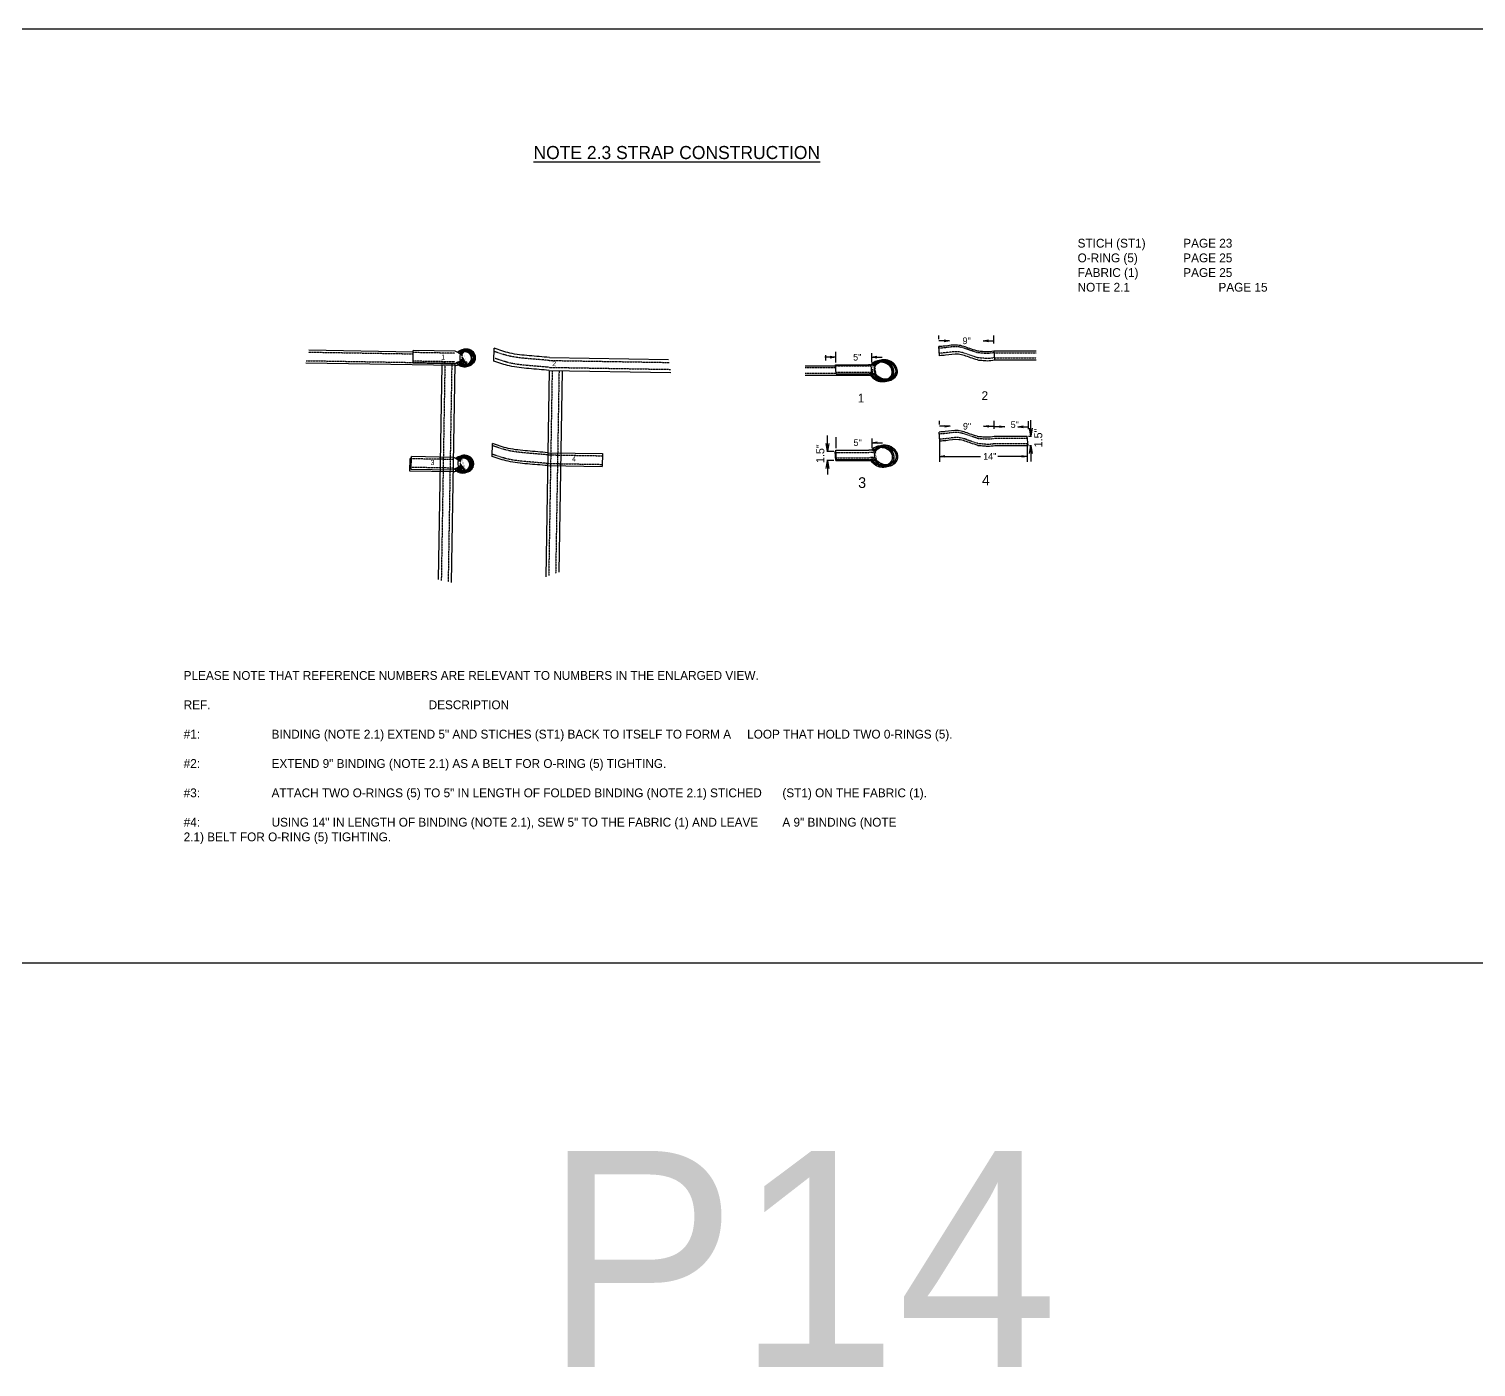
# Model space of a CAD drawing. Header units: inches. Extents: x 1631 to 16634, y 11819 to 13981.
# Drawn here: x 4050 to 4593, y 11844 to 12346 of the extents above; entities that cross this region are included whole.
import ezdxf

# ---------------------------------------------------------------- set-up
doc = ezdxf.new("R2010")
doc.units = ezdxf.units.IN
doc.header["$MEASUREMENT"] = 0
doc.linetypes.add('HIDDEN', pattern=[0.375, 0.25, -0.125])
for name, color, linetype in [('FRAME 025', 7, 'Continuous'), ('Object', 7, 'Continuous'), ('PEN2', 95, 'Continuous'), ('STECH', 7, 'HIDDEN'), ('TEXT', 7, 'Continuous'), ('WEBB', 5, 'Continuous')]:
    doc.layers.add(name, color=color, linetype=linetype)
pattern_1 = [(45, (2125.206, 13750.7479), (-0.61871843, 0.61871843), []), (45, (2125.206, 13751.1854), (-0.61871843, 0.61871843), [])]
pattern_2 = [(45, (3063.3795, 12280.93566), (-0.26516504, 0.26516504), []), (45, (3063.3795, 12281.12316), (-0.26516504, 0.26516504), [])]

# ---------------------------------------------------------------- blocks, each defined once
blk = doc.blocks.new('_OPEN')
at = {"color": 0, "linetype": 'ByBlock'}
for p, q in [((-1, 0.17), (0, 0)), ((0, 0), (-1, -0.17)), ((0, 0), (-1, 0))]:
    blk.add_line(p, q, dxfattribs=at)

msp = doc.modelspace()

# ---------------------------------------------------------------- hatches: boundary and pattern name
at = {"layer": 'Object'}
h = msp.add_hatch(dxfattribs=at)
h.set_pattern_fill('STEEL', color=256, scale=6.454687, angle=21.7459413, style=0)
h.set_pattern_definition([(66.745941, (-6951.8786, 15796.3294), (-0.741291204, 0.31854604), []), (66.745941, (-6952.0281, 15796.7041), (-0.741291204, 0.31854604), [])])
edge = h.paths.add_edge_path()
edge.add_spline(control_points=[(4214.85115, 12219.30784), (4214.14406, 12219.15478), (4213.38886, 12219.20925), (4212.01417, 12219.72971), (4211.40218, 12220.2127), (4211.01072, 12220.83473), (4211.01038, 12220.83527), (4211.01004, 12220.83581)], knot_values=[3.671411641, 3.671411641, 3.671411641, 3.671411641, 4.30758933, 4.30758933, 4.967161628, 4.967161628, 4.967734327, 4.967734327, 4.967734327, 4.967734327], degree=3, periodic=0)
edge.add_arc((4211.88322, 12218.06466), 2.90547, 107.4894164, 120.7984482)
edge.add_spline(control_points=[(4210.39556, 12220.56038), (4210.58996, 12220.26783), (4210.83382, 12220.00761), (4211.11256, 12219.78841)], knot_values=[3.695136361, 3.695136361, 3.695136361, 3.695136361, 4.01059126, 4.01059126, 4.01059126, 4.01059126], degree=3, periodic=0)
edge.add_spline(control_points=[(4211.11256, 12219.78841), (4211.39618, 12219.56538), (4211.71591, 12219.38482), (4212.75618, 12218.99097), (4213.54222, 12218.94216), (4214.46991, 12219.16417), (4214.66407, 12219.2283), (4214.85115, 12219.30784)], knot_values=[4.01059126, 4.01059126, 4.01059126, 4.01059126, 4.331556638, 4.331556638, 4.991128936, 4.991128936, 5.170611964, 5.170611964, 5.170611964, 5.170611964], degree=3, periodic=0)
edge = h.paths.add_edge_path()
edge.add_ellipse((4214.03868, 12222.44939), major_axis=(2.69451, -0.04503), ratio=0.898186306, start_angle=283.0778512, end_angle=477.9644724)
edge.add_ellipse((4213.38119, 12222.24051), major_axis=(2.69451, -0.04503), ratio=0.898186306, start_angle=297.9644724, end_angle=463.0778512, ccw=False)
edge = h.paths.add_edge_path()
edge.add_spline(control_points=[(4211.12375, 12224.24335), (4211.27288, 12224.45075), (4211.44689, 12224.64127), (4211.91628, 12225.04617), (4212.23075, 12225.23864), (4212.56818, 12225.38149)], knot_values=[8.31237329, 8.31237329, 8.31237329, 8.31237329, 8.541552788, 8.541552788, 8.865204548, 8.865204548, 8.865204548, 8.865204548], degree=3, periodic=0)
edge.add_spline(control_points=[(4212.56818, 12225.38149), (4211.98307, 12225.25354), (4211.43103, 12224.98587), (4210.92491, 12224.54928), (4210.86774, 12224.49624), (4210.81258, 12224.44127)], knot_values=[1.826315613, 1.826315613, 1.826315613, 1.826315613, 2.352839743, 2.352839743, 2.422409425, 2.422409425, 2.422409425, 2.422409425], degree=3, periodic=0)
edge.add_arc((4207.97332, 12219.63393), 5.58319, 55.6482677, 59.4334732, ccw=False)
h = msp.add_hatch(dxfattribs=at)
h.set_pattern_fill('STEEL', color=256, scale=4.841016, angle=171.7459413, style=0)
h.set_pattern_definition([(216.7459413, (-6951.8786, 15796.3294), (0.362027996, -0.484885925), []), (216.7459413, (-6951.92206, 15796.03), (0.362027996, -0.484885925), [])])
edge = h.paths.add_edge_path()
edge.add_spline(control_points=[(4214.85115, 12219.30784), (4214.87716, 12219.31346), (4214.90309, 12219.31937), (4215.6582, 12219.50008), (4216.32964, 12219.89934), (4217.26, 12221.00137), (4217.52822, 12221.69128), (4217.53992, 12222.39088), (4217.54683, 12222.8047), (4217.4661, 12223.21953), (4217.02425, 12224.27821), (4216.49553, 12224.84839), (4215.19337, 12225.57311), (4214.42256, 12225.73033), (4213.29337, 12225.62456), (4212.91841, 12225.52976), (4212.56818, 12225.38149)], knot_values=[4.967734327, 4.967734327, 4.967734327, 4.967734327, 4.991128936, 4.991128936, 5.650701234, 5.650701234, 6.283185307, 6.283185307, 6.283185307, 6.657308156, 6.657308156, 7.316880454, 7.316880454, 7.976452752, 7.976452752, 8.31237329, 8.31237329, 8.31237329, 8.31237329], degree=3, periodic=0)
edge.add_spline(control_points=[(4212.56818, 12225.38149), (4212.23075, 12225.23864), (4211.91628, 12225.04617), (4211.44689, 12224.64127), (4211.27288, 12224.45075), (4211.12375, 12224.24335)], knot_values=[8.31237329, 8.31237329, 8.31237329, 8.31237329, 8.63602505, 8.63602505, 8.865204548, 8.865204548, 8.865204548, 8.865204548], degree=3, periodic=0)
edge.add_arc((4207.97332, 12219.63393), 5.58319, 47.3672741, 55.6482677, ccw=False)
edge.add_ellipse((4214.03868, 12222.44939), major_axis=(2.69451, -0.04503), ratio=0.898186306, start_angle=477.9644724, end_angle=508.8024526, ccw=False)
edge.add_ellipse((4214.03868, 12222.44939), major_axis=(2.69451, -0.04503), ratio=0.898186306, start_angle=283.0778512, end_angle=477.9644724, ccw=False)
edge.add_ellipse((4214.03868, 12222.44939), major_axis=(2.69451, -0.04503), ratio=0.898186306, start_angle=218.74063, end_angle=283.0778512, ccw=False)
edge.add_arc((4211.88322, 12218.06466), 2.90547, 89.4384597, 107.4894164)
edge.add_spline(control_points=[(4211.01004, 12220.83581), (4211.01038, 12220.83527), (4211.01072, 12220.83473), (4211.40218, 12220.2127), (4212.01417, 12219.72971), (4213.38886, 12219.20925), (4214.14406, 12219.15478), (4214.85115, 12219.30784)], knot_values=[3.671411641, 3.671411641, 3.671411641, 3.671411641, 3.67198434, 3.67198434, 4.331556638, 4.331556638, 4.967734327, 4.967734327, 4.967734327, 4.967734327], degree=3, periodic=0)
h = msp.add_hatch(dxfattribs=at)
h.set_pattern_fill('STEEL', color=256, scale=3, style=0)
h.set_pattern_definition(pattern_2)
edge = h.paths.add_edge_path()
edge.add_spline(control_points=[(4365.3367, 12216.37899), (4365.46736, 12216.0585), (4365.64299, 12215.75165), (4366.10387, 12215.13724), (4366.40197, 12214.83709), (4367.07408, 12214.3151), (4367.44807, 12214.09322), (4368.24341, 12213.74177), (4368.66471, 12213.61221), (4369.52391, 12213.45434), (4369.96176, 12213.42605), (4370.82227, 12213.47423), (4371.2449, 12213.55071), (4372.04318, 12213.80634), (4372.41883, 12213.98554), (4373.09152, 12214.43801), (4373.38846, 12214.71143), (4373.87301, 12215.33369), (4374.06025, 12215.68253), (4374.20735, 12216.13238), (4374.2304, 12216.21318), (4374.25033, 12216.29473), (4374.30947, 12216.53673), (4374.34103, 12216.78543), (4374.3502, 12217.426), (4374.28721, 12217.81945), (4374.03575, 12218.57555), (4373.84757, 12218.93822), (4373.36771, 12219.6059), (4373.07611, 12219.91101), (4372.41504, 12220.44414), (4372.04559, 12220.67217), (4371.2572, 12221.0368), (4370.83829, 12221.17337), (4369.98163, 12221.34573), (4369.54391, 12221.38151), (4368.68138, 12221.34835), (4368.25658, 12221.27941), (4367.4517, 12221.03853), (4367.07161, 12220.86653), (4366.38776, 12220.42758), (4366.08408, 12220.16047), (4365.80659, 12219.82122), (4365.77981, 12219.78721), (4365.75369, 12219.75276)], knot_values=[3.673009753, 3.673009753, 3.673009753, 3.673009753, 3.921304664, 3.921304664, 4.208786537, 4.208786537, 4.49626841, 4.49626841, 4.783750283, 4.783750283, 5.071232156, 5.071232156, 5.35871403, 5.35871403, 5.646195903, 5.646195903, 5.933677776, 5.933677776, 6.221159649, 6.221159649, 6.283185307, 6.283185307, 6.283185307, 6.467225621, 6.467225621, 6.754707494, 6.754707494, 7.042189367, 7.042189367, 7.32967124, 7.32967124, 7.617153113, 7.617153113, 7.904634986, 7.904634986, 8.192116859, 8.192116859, 8.479598732, 8.479598732, 8.767080606, 8.767080606, 9.054562479, 9.054562479, 9.086105043, 9.086105043, 9.086105043, 9.086105043], degree=3, periodic=0)
edge.add_arc((4365.29039, 12216.07219), 3.70961, 71.9477146, 82.8254889, ccw=False)
edge.add_ellipse((4369.70578, 12217.40534), major_axis=(3.93741, -0.96223), ratio=0.811923965, start_angle=222.8658757, end_angle=515.6699641, ccw=False)
edge.add_ellipse((4369.70578, 12217.40534), major_axis=(3.93741, -0.96223), ratio=0.811923965, start_angle=213.565788, end_angle=222.8658757, ccw=False)
edge.add_arc((4366.32291, 12209.28205), 7.16513, 92.6392053, 97.9113145)
at = {"layer": 'Object', "ltscale": 2}
h = msp.add_hatch(dxfattribs=at)
h.set_pattern_fill('STEEL', color=256, scale=3, style=0)
h.set_pattern_definition(pattern_2)
edge = h.paths.add_edge_path()
edge.add_spline(control_points=[(4366.75596, 12216.43408), (4366.87293, 12216.18954), (4367.01624, 12215.95441), (4367.42985, 12215.403), (4367.72795, 12215.10286), (4368.40006, 12214.58086), (4368.77406, 12214.35899), (4369.56939, 12214.00754), (4369.9907, 12213.87798), (4370.8499, 12213.72011), (4371.28775, 12213.69181), (4372.14825, 12213.73999), (4372.57088, 12213.81648), (4373.36916, 12214.0721), (4373.74482, 12214.25131), (4374.41751, 12214.70377), (4374.71445, 12214.9772), (4375.199, 12215.59945), (4375.38624, 12215.9483), (4375.53333, 12216.39815), (4375.55638, 12216.47894), (4375.57631, 12216.5605), (4375.63545, 12216.80249), (4375.66702, 12217.05119), (4375.67618, 12217.69177), (4375.61319, 12218.08521), (4375.36173, 12218.84132), (4375.17356, 12219.20399), (4374.6937, 12219.87167), (4374.40209, 12220.17678), (4373.74102, 12220.7099), (4373.37157, 12220.93794), (4372.58318, 12221.30256), (4372.16428, 12221.43914), (4371.30761, 12221.6115), (4370.8699, 12221.64727), (4370.00736, 12221.61411), (4369.58257, 12221.54518), (4368.77769, 12221.3043), (4368.39759, 12221.13229), (4367.71374, 12220.69335), (4367.41007, 12220.42624), (4366.99852, 12219.92309), (4366.85955, 12219.70954), (4366.74623, 12219.48419)], knot_values=[3.727955315, 3.727955315, 3.727955315, 3.727955315, 3.921304664, 3.921304664, 4.208786537, 4.208786537, 4.49626841, 4.49626841, 4.783750283, 4.783750283, 5.071232156, 5.071232156, 5.35871403, 5.35871403, 5.646195903, 5.646195903, 5.933677776, 5.933677776, 6.221159649, 6.221159649, 6.283185307, 6.283185307, 6.283185307, 6.467225621, 6.467225621, 6.754707494, 6.754707494, 7.042189367, 7.042189367, 7.32967124, 7.32967124, 7.617153113, 7.617153113, 7.904634986, 7.904634986, 8.192116859, 8.192116859, 8.479598732, 8.479598732, 8.767080606, 8.767080606, 9.054562479, 9.054562479, 9.240225003, 9.240225003, 9.240225003, 9.240225003], degree=3, periodic=0)
edge.add_arc((4365.29039, 12216.07219), 3.70961, 57.2271158, 66.8928602, ccw=False)
edge.add_ellipse((4371.03177, 12217.6711), major_axis=(3.93741, -0.96223), ratio=0.811923965, start_angle=220.1192884, end_angle=529.6636519, ccw=False)
edge.add_arc((4366.32291, 12209.28205), 7.16513, 80.4035655, 86.5350264)
at = {"layer": 'Object'}
h = msp.add_hatch(dxfattribs=at)
h.set_pattern_fill('STEEL', color=256, scale=7, style=0)
h.set_pattern_definition(pattern_1)
edge = h.paths.add_edge_path()
edge.add_spline(control_points=[(4365.49024, 12184.36269), (4365.6209, 12184.04221), (4365.79653, 12183.73536), (4366.25741, 12183.12094), (4366.55551, 12182.8208), (4367.22762, 12182.2988), (4367.60162, 12182.07693), (4368.39695, 12181.72548), (4368.81825, 12181.59592), (4369.67745, 12181.43805), (4370.1153, 12181.40976), (4370.97581, 12181.45794), (4371.39844, 12181.53442), (4372.19672, 12181.79004), (4372.57237, 12181.96925), (4373.24506, 12182.42171), (4373.54201, 12182.69514), (4374.02656, 12183.31739), (4374.2138, 12183.66624), (4374.36089, 12184.11609), (4374.38394, 12184.19689), (4374.40387, 12184.27844), (4374.46301, 12184.52043), (4374.49457, 12184.76913), (4374.50374, 12185.40971), (4374.44075, 12185.80316), (4374.18929, 12186.55926), (4374.00112, 12186.92193), (4373.52125, 12187.58961), (4373.22965, 12187.89472), (4372.56858, 12188.42784), (4372.19913, 12188.65588), (4371.41074, 12189.02051), (4370.99183, 12189.15708), (4370.13517, 12189.32944), (4369.69745, 12189.36521), (4368.83492, 12189.33206), (4368.41013, 12189.26312), (4367.60525, 12189.02224), (4367.22515, 12188.85024), (4366.5413, 12188.41129), (4366.23763, 12188.14418), (4365.96014, 12187.80493), (4365.93335, 12187.77092), (4365.90723, 12187.73647)], knot_values=[3.673009753, 3.673009753, 3.673009753, 3.673009753, 3.921304664, 3.921304664, 4.208786537, 4.208786537, 4.49626841, 4.49626841, 4.783750283, 4.783750283, 5.071232156, 5.071232156, 5.35871403, 5.35871403, 5.646195903, 5.646195903, 5.933677776, 5.933677776, 6.221159649, 6.221159649, 6.283185307, 6.283185307, 6.283185307, 6.467225621, 6.467225621, 6.754707494, 6.754707494, 7.042189367, 7.042189367, 7.32967124, 7.32967124, 7.617153113, 7.617153113, 7.904634986, 7.904634986, 8.192116859, 8.192116859, 8.479598732, 8.479598732, 8.767080606, 8.767080606, 9.054562479, 9.054562479, 9.086105043, 9.086105043, 9.086105043, 9.086105043], degree=3, periodic=0)
edge.add_arc((4365.44393, 12184.0559), 3.70961, 71.9477146, 82.8254889, ccw=False)
edge.add_ellipse((4369.85933, 12185.38904), major_axis=(3.93741, -0.96223), ratio=0.811923965, start_angle=222.8658757, end_angle=515.6699641, ccw=False)
edge.add_ellipse((4369.85933, 12185.38904), major_axis=(3.93741, -0.96223), ratio=0.811923965, start_angle=213.565788, end_angle=222.8658757, ccw=False)
edge.add_arc((4366.47645, 12177.26576), 7.16513, 92.6392053, 97.9113145)
at = {"layer": 'Object', "ltscale": 2}
h = msp.add_hatch(dxfattribs=at)
h.set_pattern_fill('STEEL', color=256, scale=7, style=0)
h.set_pattern_definition(pattern_1)
edge = h.paths.add_edge_path()
edge.add_spline(control_points=[(4366.9095, 12184.41779), (4367.02648, 12184.17325), (4367.16978, 12183.93812), (4367.5834, 12183.38671), (4367.8815, 12183.08656), (4368.55361, 12182.56457), (4368.9276, 12182.3427), (4369.72294, 12181.99125), (4370.14424, 12181.86168), (4371.00344, 12181.70382), (4371.44129, 12181.67552), (4372.30179, 12181.7237), (4372.72443, 12181.80019), (4373.52271, 12182.05581), (4373.89836, 12182.23502), (4374.57105, 12182.68748), (4374.86799, 12182.96091), (4375.35254, 12183.58316), (4375.53978, 12183.93201), (4375.68688, 12184.38186), (4375.70993, 12184.46265), (4375.72986, 12184.54421), (4375.78899, 12184.7862), (4375.82056, 12185.0349), (4375.82973, 12185.67547), (4375.76674, 12186.06892), (4375.51528, 12186.82503), (4375.3271, 12187.1877), (4374.84724, 12187.85537), (4374.55564, 12188.16049), (4373.89457, 12188.69361), (4373.52512, 12188.92165), (4372.73673, 12189.28627), (4372.31782, 12189.42285), (4371.46116, 12189.59521), (4371.02344, 12189.63098), (4370.16091, 12189.59782), (4369.73611, 12189.52888), (4368.93123, 12189.288), (4368.55114, 12189.116), (4367.86729, 12188.67706), (4367.56361, 12188.40994), (4367.15207, 12187.9068), (4367.01309, 12187.69325), (4366.89977, 12187.4679)], knot_values=[3.727955315, 3.727955315, 3.727955315, 3.727955315, 3.921304664, 3.921304664, 4.208786537, 4.208786537, 4.49626841, 4.49626841, 4.783750283, 4.783750283, 5.071232156, 5.071232156, 5.35871403, 5.35871403, 5.646195903, 5.646195903, 5.933677776, 5.933677776, 6.221159649, 6.221159649, 6.283185307, 6.283185307, 6.283185307, 6.467225621, 6.467225621, 6.754707494, 6.754707494, 7.042189367, 7.042189367, 7.32967124, 7.32967124, 7.617153113, 7.617153113, 7.904634986, 7.904634986, 8.192116859, 8.192116859, 8.479598732, 8.479598732, 8.767080606, 8.767080606, 9.054562479, 9.054562479, 9.240225003, 9.240225003, 9.240225003, 9.240225003], degree=3, periodic=0)
edge.add_arc((4365.44393, 12184.0559), 3.70961, 57.2271158, 66.8928602, ccw=False)
edge.add_ellipse((4371.18531, 12185.65481), major_axis=(3.93741, -0.96223), ratio=0.811923965, start_angle=220.1192884, end_angle=529.6636519, ccw=False)
edge.add_arc((4366.47645, 12177.26576), 7.16513, 80.4035655, 86.5350264)
at = {"layer": 'Object'}
h = msp.add_hatch(dxfattribs=at)
h.set_pattern_fill('STEEL', color=256, scale=6.454687, angle=21.7459413, style=0)
h.set_pattern_definition([(66.745941, (-6952.544, 15756.51625), (-0.741291204, 0.31854604), []), (66.745941, (-6952.6935, 15756.891), (-0.741291204, 0.31854604), [])])
edge = h.paths.add_edge_path()
edge.add_spline(control_points=[(4214.18577, 12179.49468), (4213.47868, 12179.34162), (4212.72347, 12179.3961), (4211.34879, 12179.91656), (4210.7368, 12180.39954), (4210.34533, 12181.02157), (4210.34499, 12181.02211), (4210.34465, 12181.02265)], knot_values=[3.671411641, 3.671411641, 3.671411641, 3.671411641, 4.30758933, 4.30758933, 4.967161628, 4.967161628, 4.967734327, 4.967734327, 4.967734327, 4.967734327], degree=3, periodic=0)
edge.add_arc((4211.21783, 12178.2515), 2.90547, 107.4894164, 120.7984482)
edge.add_spline(control_points=[(4209.73018, 12180.74722), (4209.92458, 12180.45467), (4210.16843, 12180.19445), (4210.44718, 12179.97525)], knot_values=[3.695136361, 3.695136361, 3.695136361, 3.695136361, 4.01059126, 4.01059126, 4.01059126, 4.01059126], degree=3, periodic=0)
edge.add_spline(control_points=[(4210.44718, 12179.97525), (4210.73079, 12179.75222), (4211.05053, 12179.57166), (4212.0908, 12179.17781), (4212.87684, 12179.129), (4213.80452, 12179.35101), (4213.99868, 12179.41514), (4214.18577, 12179.49468)], knot_values=[4.01059126, 4.01059126, 4.01059126, 4.01059126, 4.331556638, 4.331556638, 4.991128936, 4.991128936, 5.170611964, 5.170611964, 5.170611964, 5.170611964], degree=3, periodic=0)
edge = h.paths.add_edge_path()
edge.add_ellipse((4213.3733, 12182.63623), major_axis=(2.69451, -0.04503), ratio=0.898186306, start_angle=283.0778512, end_angle=477.9644724)
edge.add_ellipse((4212.71581, 12182.42735), major_axis=(2.69451, -0.04503), ratio=0.898186306, start_angle=297.9644724, end_angle=463.0778512, ccw=False)
edge = h.paths.add_edge_path()
edge.add_spline(control_points=[(4210.45837, 12184.43019), (4210.60749, 12184.63759), (4210.7815, 12184.82811), (4211.25089, 12185.23301), (4211.56536, 12185.42548), (4211.9028, 12185.56833)], knot_values=[8.31237329, 8.31237329, 8.31237329, 8.31237329, 8.541552788, 8.541552788, 8.865204548, 8.865204548, 8.865204548, 8.865204548], degree=3, periodic=0)
edge.add_spline(control_points=[(4211.9028, 12185.56833), (4211.31769, 12185.44039), (4210.76565, 12185.17271), (4210.25953, 12184.73612), (4210.20236, 12184.68308), (4210.1472, 12184.62811)], knot_values=[1.826315613, 1.826315613, 1.826315613, 1.826315613, 2.352839743, 2.352839743, 2.422409425, 2.422409425, 2.422409425, 2.422409425], degree=3, periodic=0)
edge.add_arc((4207.30793, 12179.82077), 5.58319, 55.6482677, 59.4334732, ccw=False)
h = msp.add_hatch(dxfattribs=at)
h.set_pattern_fill('STEEL', color=256, scale=4.841016, angle=171.7459413, style=0)
h.set_pattern_definition([(216.7459413, (-6952.544, 15756.51625), (0.362027996, -0.484885925), []), (216.7459413, (-6952.58744, 15756.2168), (0.362027996, -0.484885925), [])])
edge = h.paths.add_edge_path()
edge.add_spline(control_points=[(4214.18577, 12179.49468), (4214.21177, 12179.50031), (4214.23771, 12179.50622), (4214.99282, 12179.68692), (4215.66425, 12180.08619), (4216.59462, 12181.18821), (4216.86284, 12181.87812), (4216.87453, 12182.57772), (4216.88145, 12182.99154), (4216.80071, 12183.40638), (4216.35886, 12184.46506), (4215.83014, 12185.03523), (4214.52798, 12185.75996), (4213.75717, 12185.91718), (4212.62799, 12185.81141), (4212.25302, 12185.7166), (4211.9028, 12185.56833)], knot_values=[4.967734327, 4.967734327, 4.967734327, 4.967734327, 4.991128936, 4.991128936, 5.650701234, 5.650701234, 6.283185307, 6.283185307, 6.283185307, 6.657308156, 6.657308156, 7.316880454, 7.316880454, 7.976452752, 7.976452752, 8.31237329, 8.31237329, 8.31237329, 8.31237329], degree=3, periodic=0)
edge.add_spline(control_points=[(4211.9028, 12185.56833), (4211.56536, 12185.42548), (4211.25089, 12185.23301), (4210.7815, 12184.82811), (4210.60749, 12184.63759), (4210.45837, 12184.43019)], knot_values=[8.31237329, 8.31237329, 8.31237329, 8.31237329, 8.63602505, 8.63602505, 8.865204548, 8.865204548, 8.865204548, 8.865204548], degree=3, periodic=0)
edge.add_arc((4207.30793, 12179.82077), 5.58319, 47.3672741, 55.6482677, ccw=False)
edge.add_ellipse((4213.3733, 12182.63623), major_axis=(2.69451, -0.04503), ratio=0.898186306, start_angle=477.9644724, end_angle=508.8024526, ccw=False)
edge.add_ellipse((4213.3733, 12182.63623), major_axis=(2.69451, -0.04503), ratio=0.898186306, start_angle=283.0778512, end_angle=477.9644724, ccw=False)
edge.add_ellipse((4213.3733, 12182.63623), major_axis=(2.69451, -0.04503), ratio=0.898186306, start_angle=218.74063, end_angle=283.0778512, ccw=False)
edge.add_arc((4211.21783, 12178.2515), 2.90547, 89.4384597, 107.4894164)
edge.add_spline(control_points=[(4210.34465, 12181.02265), (4210.34499, 12181.02211), (4210.34533, 12181.02157), (4210.7368, 12180.39954), (4211.34879, 12179.91656), (4212.72347, 12179.3961), (4213.47868, 12179.34162), (4214.18577, 12179.49468)], knot_values=[3.671411641, 3.671411641, 3.671411641, 3.671411641, 3.67198434, 3.67198434, 4.331556638, 4.331556638, 4.967734327, 4.967734327, 4.967734327, 4.967734327], degree=3, periodic=0)

# ---------------------------------------------------------------- linework, layer by layer
at = {"layer": 'FRAME 025'}
for centre in [(4371.03177, 12217.6711), (4371.18531, 12185.65481)]:
    msp.add_ellipse(centre, major_axis=(3.93741, -0.96223), ratio=0.811923965, dxfattribs=at)
for points, knots in [([(4375.57631, 12216.5605), (4375.63545, 12216.80249), (4375.66702, 12217.05119), (4375.67618, 12217.69177), (4375.61319, 12218.08521), (4375.36173, 12218.84132), (4375.17356, 12219.20399), (4374.6937, 12219.87167), (4374.40209, 12220.17678), (4373.74102, 12220.7099), (4373.37157, 12220.93794), (4372.58318, 12221.30256), (4372.16428, 12221.43914), (4371.30761, 12221.6115), (4370.8699, 12221.64727), (4370.00736, 12221.61411), (4369.58257, 12221.54518), (4368.77769, 12221.3043), (4368.39759, 12221.13229), (4367.71374, 12220.69335), (4367.41007, 12220.42624), (4366.99852, 12219.92309), (4366.85955, 12219.70954), (4366.74623, 12219.48419)], [6.283185307, 6.283185307, 6.283185307, 6.283185307, 6.467225621, 6.467225621, 6.754707494, 6.754707494, 7.042189367, 7.042189367, 7.32967124, 7.32967124, 7.617153113, 7.617153113, 7.904634986, 7.904634986, 8.192116859, 8.192116859, 8.479598732, 8.479598732, 8.767080606, 8.767080606, 9.054562479, 9.054562479, 9.240225003, 9.240225003, 9.240225003, 9.240225003]), ([(4366.75596, 12216.43408), (4366.87293, 12216.18954), (4367.01624, 12215.95441), (4367.42985, 12215.403), (4367.72795, 12215.10286), (4368.40006, 12214.58086), (4368.77406, 12214.35899), (4369.56939, 12214.00754), (4369.9907, 12213.87798), (4370.8499, 12213.72011), (4371.28775, 12213.69181), (4372.14825, 12213.73999), (4372.57088, 12213.81648), (4373.36916, 12214.0721), (4373.74482, 12214.25131), (4374.41751, 12214.70377), (4374.71445, 12214.9772), (4375.199, 12215.59945), (4375.38624, 12215.9483), (4375.53333, 12216.39815), (4375.55638, 12216.47894), (4375.57631, 12216.5605)], [3.727955315, 3.727955315, 3.727955315, 3.727955315, 3.921304664, 3.921304664, 4.208786537, 4.208786537, 4.49626841, 4.49626841, 4.783750283, 4.783750283, 5.071232156, 5.071232156, 5.35871403, 5.35871403, 5.646195903, 5.646195903, 5.933677776, 5.933677776, 6.221159649, 6.221159649, 6.283185307, 6.283185307, 6.283185307, 6.283185307]), ([(4375.72986, 12184.54421), (4375.78899, 12184.7862), (4375.82056, 12185.0349), (4375.82973, 12185.67547), (4375.76674, 12186.06892), (4375.51528, 12186.82503), (4375.3271, 12187.1877), (4374.84724, 12187.85537), (4374.55564, 12188.16049), (4373.89457, 12188.69361), (4373.52512, 12188.92165), (4372.73673, 12189.28627), (4372.31782, 12189.42285), (4371.46116, 12189.59521), (4371.02344, 12189.63098), (4370.16091, 12189.59782), (4369.73611, 12189.52888), (4368.93123, 12189.288), (4368.55114, 12189.116), (4367.86729, 12188.67706), (4367.56361, 12188.40994), (4367.15207, 12187.9068), (4367.01309, 12187.69325), (4366.89977, 12187.4679)], [6.283185307, 6.283185307, 6.283185307, 6.283185307, 6.467225621, 6.467225621, 6.754707494, 6.754707494, 7.042189367, 7.042189367, 7.32967124, 7.32967124, 7.617153113, 7.617153113, 7.904634986, 7.904634986, 8.192116859, 8.192116859, 8.479598732, 8.479598732, 8.767080606, 8.767080606, 9.054562479, 9.054562479, 9.240225003, 9.240225003, 9.240225003, 9.240225003]), ([(4366.9095, 12184.41779), (4367.02648, 12184.17325), (4367.16978, 12183.93812), (4367.5834, 12183.38671), (4367.8815, 12183.08656), (4368.55361, 12182.56457), (4368.9276, 12182.3427), (4369.72294, 12181.99125), (4370.14424, 12181.86168), (4371.00344, 12181.70382), (4371.44129, 12181.67552), (4372.30179, 12181.7237), (4372.72443, 12181.80019), (4373.52271, 12182.05581), (4373.89836, 12182.23502), (4374.57105, 12182.68748), (4374.86799, 12182.96091), (4375.35254, 12183.58316), (4375.53978, 12183.93201), (4375.68688, 12184.38186), (4375.70993, 12184.46265), (4375.72986, 12184.54421)], [3.727955315, 3.727955315, 3.727955315, 3.727955315, 3.921304664, 3.921304664, 4.208786537, 4.208786537, 4.49626841, 4.49626841, 4.783750283, 4.783750283, 5.071232156, 5.071232156, 5.35871403, 5.35871403, 5.646195903, 5.646195903, 5.933677776, 5.933677776, 6.221159649, 6.221159649, 6.283185307, 6.283185307, 6.283185307, 6.283185307])]:
    msp.add_open_spline(points, degree=3, knots=knots, dxfattribs=at)
at = {"layer": 'Object'}
for p, q in [((4391.46598, 12223.15599), (4391.18133, 12226.57492)), ((4391.24616, 12229.38041), (4391.24616, 12230.73656)), ((4393.24616, 12228.73656), (4391.24616, 12228.73656)), ((4409.78314, 12228.73656), (4411.78314, 12228.73656)), ((4411.78314, 12227.78725), (4411.78314, 12230.73656)), ((4350.45923, 12222.59654), (4348.45923, 12222.59654)), ((4352.45923, 12224.60873), (4352.45923, 12220.59654)), ((4365.90786, 12224.10273), (4365.90786, 12220.59654)), ((4367.90786, 12222.59654), (4369.90786, 12222.59654)), ((4411.78314, 12224.98618), (4412.06778, 12221.56725)), ((4411.78314, 12224.98618), (4427.71207, 12224.98618)), ((4412.06778, 12221.56725), (4427.71207, 12221.56725)), ((4341.13383, 12219.32483), (4352.48426, 12219.32483)), ((4341.13383, 12215.9059), (4365.56762, 12215.9059)), ((4352.44831, 12219.75666), (4364.85923, 12219.75666)), ((4352.73296, 12216.33773), (4352.44831, 12219.75666)), ((4352.73296, 12216.33773), (4365.07534, 12216.33773)), ((4391.39971, 12197.36412), (4391.39971, 12198.72027)), ((4411.93669, 12195.77096), (4411.93669, 12198.72027)), ((4391.61952, 12191.13969), (4391.33488, 12194.55863)), ((4393.39971, 12196.72027), (4391.39971, 12196.72027)), ((4409.93669, 12196.72027), (4411.93669, 12196.72027)), ((4413.93669, 12196.5748), (4411.93669, 12196.5748)), ((4422.78167, 12196.48906), (4424.78167, 12196.48906)), ((4424.78167, 12195.68522), (4424.78167, 12198.63453)), ((4352.61278, 12192.59244), (4352.61278, 12188.58025)), ((4366.06141, 12192.08643), (4366.06141, 12188.58025)), ((4368.06141, 12190.58025), (4370.06141, 12190.58025)), ((4391.39971, 12191.56305), (4391.39971, 12183.43182)), ((4411.93669, 12192.96989), (4424.34761, 12192.96989)), ((4412.22133, 12189.55096), (4424.63225, 12189.55096)), ((4424.63225, 12189.55096), (4424.34761, 12192.96989)), ((4424.34761, 12189.96989), (4424.34761, 12183.43182)), ((4352.29721, 12187.30854), (4352.63781, 12187.30854)), ((4352.58185, 12183.88961), (4352.29721, 12187.30854)), ((4352.58185, 12183.88961), (4365.72117, 12183.88961)), ((4352.8865, 12184.32144), (4352.60186, 12187.74037)), ((4352.60186, 12187.74037), (4365.01278, 12187.74037)), ((4352.8865, 12184.32144), (4365.22888, 12184.32144)), ((4393.39971, 12185.43182), (4406.79697, 12185.43182)), ((4422.34761, 12185.43182), (4413.33858, 12185.43182))]:
    msp.add_line(p, q, dxfattribs=at)
for centre, radius, start, end in [((4365.29039, 12216.07219), 3.70961, 57.2271158, 96.6743014), ((4366.32291, 12209.28205), 7.16513, 80.4035655, 100.0272908), ((4366.31198, 12217.54745), 1.61181, 269.1612247, 293.4820242), ((4365.44393, 12184.0559), 3.70961, 57.2271158, 96.6743014), ((4366.47645, 12177.26576), 7.16513, 80.4035655, 100.0272908), ((4366.46553, 12185.53116), 1.61181, 269.1612247, 293.4820242)]:
    msp.add_arc(centre, radius, start, end, dxfattribs=at)
for centre, major_axis, ratio, start_param, end_param in [((4214.03868, 12222.44939), (2.69451, -0.04503), 0.898186306, 3.817744201, 8.88027804), ((4213.38119, 12222.24051), (2.69451, -0.04503), 0.898186306, 5.200461097, 8.082233196), ((4369.70578, 12217.40534), (3.93741, -0.96223), 0.811923965, 3.727426169, 9.000138728), ((4369.85933, 12185.38904), (3.93741, -0.96223), 0.811923965, 3.727426169, 9.000138728), ((4213.3733, 12182.63623), (2.69451, -0.04503), 0.898186306, 3.817744201, 8.88027804), ((4212.71581, 12182.42735), (2.69451, -0.04503), 0.898186306, 5.200461097, 8.082233196)]:
    msp.add_ellipse(centre, major_axis=major_axis, ratio=ratio, start_param=start_param, end_param=end_param, dxfattribs=at)
for points in [[(4405.37205, 12224.98618), (4402.77391, 12225.83359), (4398.22962, 12227.13092), (4393.40711, 12226.76025), (4391.18133, 12226.57492)], [(4405.65669, 12221.56725), (4403.05856, 12222.41465), (4398.51427, 12223.71199), (4393.69175, 12223.34132), (4391.46598, 12223.15599)], [(4405.37205, 12224.98618), (4407.06512, 12224.88466), (4409.04385, 12224.72649), (4411.78314, 12224.98618)], [(4405.65669, 12221.56725), (4407.34976, 12221.46573), (4409.32849, 12221.30756), (4412.06778, 12221.56725)], [(4405.5256, 12192.96989), (4402.92746, 12193.81729), (4398.38317, 12195.11463), (4393.56065, 12194.74396), (4391.33488, 12194.55863)], [(4405.81024, 12189.55096), (4403.2121, 12190.39836), (4398.66781, 12191.69569), (4393.84529, 12191.32503), (4391.61952, 12191.13969)], [(4405.5256, 12192.96989), (4407.21866, 12192.86837), (4409.19739, 12192.7102), (4411.93669, 12192.96989)], [(4405.81024, 12189.55096), (4407.5033, 12189.44944), (4409.48204, 12189.29127), (4412.22133, 12189.55096)]]:
    msp.add_spline(points, degree=3, dxfattribs=at)
for points, knots in [([(4210.39556, 12220.56038), (4210.78776, 12219.97018), (4211.38124, 12219.51153), (4212.75618, 12218.99097), (4213.54222, 12218.94216), (4214.46991, 12219.16417), (4214.66407, 12219.2283), (4214.85115, 12219.30784)], [3.695136361, 3.695136361, 3.695136361, 3.695136361, 4.331556638, 4.331556638, 4.991128936, 4.991128936, 5.170611964, 5.170611964, 5.170611964, 5.170611964]), ([(4212.56818, 12225.38149), (4211.98307, 12225.25354), (4211.43103, 12224.98587), (4210.92491, 12224.54928), (4210.86774, 12224.49624), (4210.81258, 12224.44127)], [1.8263156134, 1.8263156134, 1.8263156134, 1.8263156134, 2.3528397433, 2.3528397433, 2.4224094246, 2.4224094246, 2.4224094246, 2.4224094246]), ([(4211.01004, 12220.83581), (4211.01038, 12220.83527), (4211.01072, 12220.83473), (4211.40218, 12220.2127), (4212.01417, 12219.72971), (4213.41368, 12219.19986), (4214.19972, 12219.15105), (4215.6582, 12219.50008), (4216.32964, 12219.89934), (4217.26, 12221.00137), (4217.52822, 12221.69128), (4217.53992, 12222.39088), (4217.54683, 12222.8047), (4217.4661, 12223.21953), (4217.02425, 12224.27821), (4216.49553, 12224.84839), (4215.19337, 12225.57311), (4214.42256, 12225.73033), (4212.92626, 12225.59018), (4212.20149, 12225.2922), (4211.44689, 12224.64127), (4211.27288, 12224.45075), (4211.12375, 12224.24335)], [3.671411641, 3.671411641, 3.671411641, 3.671411641, 3.67198434, 3.67198434, 4.331556638, 4.331556638, 4.991128936, 4.991128936, 5.650701234, 5.650701234, 6.283185307, 6.283185307, 6.283185307, 6.657308156, 6.657308156, 7.316880454, 7.316880454, 7.976452752, 7.976452752, 8.63602505, 8.63602505, 8.865204548, 8.865204548, 8.865204548, 8.865204548]), ([(4374.25033, 12216.29473), (4374.30947, 12216.53673), (4374.34103, 12216.78543), (4374.3502, 12217.426), (4374.28721, 12217.81945), (4374.03575, 12218.57555), (4373.84757, 12218.93822), (4373.36771, 12219.6059), (4373.07611, 12219.91101), (4372.41504, 12220.44414), (4372.04559, 12220.67217), (4371.2572, 12221.0368), (4370.83829, 12221.17337), (4369.98163, 12221.34573), (4369.54391, 12221.38151), (4368.68138, 12221.34835), (4368.25658, 12221.27941), (4367.4517, 12221.03853), (4367.07161, 12220.86653), (4366.38776, 12220.42758), (4366.08408, 12220.16047), (4365.80659, 12219.82122), (4365.77981, 12219.78721), (4365.75369, 12219.75276)], [6.283185307, 6.283185307, 6.283185307, 6.283185307, 6.467225621, 6.467225621, 6.754707494, 6.754707494, 7.042189367, 7.042189367, 7.32967124, 7.32967124, 7.617153113, 7.617153113, 7.904634986, 7.904634986, 8.192116859, 8.192116859, 8.479598732, 8.479598732, 8.767080606, 8.767080606, 9.054562479, 9.054562479, 9.086105043, 9.086105043, 9.086105043, 9.086105043]), ([(4365.3367, 12216.37899), (4365.46736, 12216.0585), (4365.64299, 12215.75165), (4366.10387, 12215.13724), (4366.40197, 12214.83709), (4367.07408, 12214.3151), (4367.44807, 12214.09322), (4368.24341, 12213.74177), (4368.66471, 12213.61221), (4369.52391, 12213.45434), (4369.96176, 12213.42605), (4370.82227, 12213.47423), (4371.2449, 12213.55071), (4372.04318, 12213.80634), (4372.41883, 12213.98554), (4373.09152, 12214.43801), (4373.38846, 12214.71143), (4373.87301, 12215.33369), (4374.06025, 12215.68253), (4374.20735, 12216.13238), (4374.2304, 12216.21318), (4374.25033, 12216.29473)], [3.673009753, 3.673009753, 3.673009753, 3.673009753, 3.921304664, 3.921304664, 4.208786537, 4.208786537, 4.49626841, 4.49626841, 4.783750283, 4.783750283, 5.071232156, 5.071232156, 5.35871403, 5.35871403, 5.646195903, 5.646195903, 5.933677776, 5.933677776, 6.221159649, 6.221159649, 6.283185307, 6.283185307, 6.283185307, 6.283185307]), ([(4374.40387, 12184.27844), (4374.46301, 12184.52043), (4374.49457, 12184.76913), (4374.50374, 12185.40971), (4374.44075, 12185.80316), (4374.18929, 12186.55926), (4374.00112, 12186.92193), (4373.52125, 12187.58961), (4373.22965, 12187.89472), (4372.56858, 12188.42784), (4372.19913, 12188.65588), (4371.41074, 12189.02051), (4370.99183, 12189.15708), (4370.13517, 12189.32944), (4369.69745, 12189.36521), (4368.83492, 12189.33206), (4368.41013, 12189.26312), (4367.60525, 12189.02224), (4367.22515, 12188.85024), (4366.5413, 12188.41129), (4366.23763, 12188.14418), (4365.96014, 12187.80493), (4365.93335, 12187.77092), (4365.90723, 12187.73647)], [6.283185307, 6.283185307, 6.283185307, 6.283185307, 6.467225621, 6.467225621, 6.754707494, 6.754707494, 7.042189367, 7.042189367, 7.32967124, 7.32967124, 7.617153113, 7.617153113, 7.904634986, 7.904634986, 8.192116859, 8.192116859, 8.479598732, 8.479598732, 8.767080606, 8.767080606, 9.054562479, 9.054562479, 9.086105043, 9.086105043, 9.086105043, 9.086105043]), ([(4211.9028, 12185.56833), (4211.31769, 12185.44039), (4210.76565, 12185.17271), (4210.25953, 12184.73612), (4210.20236, 12184.68308), (4210.1472, 12184.62811)], [1.8263156134, 1.8263156134, 1.8263156134, 1.8263156134, 2.3528397433, 2.3528397433, 2.4224094246, 2.4224094246, 2.4224094246, 2.4224094246]), ([(4210.34465, 12181.02265), (4210.34499, 12181.02211), (4210.34533, 12181.02157), (4210.7368, 12180.39954), (4211.34879, 12179.91656), (4212.74829, 12179.3867), (4213.53433, 12179.33789), (4214.99282, 12179.68692), (4215.66425, 12180.08619), (4216.59462, 12181.18821), (4216.86284, 12181.87812), (4216.87453, 12182.57772), (4216.88145, 12182.99154), (4216.80071, 12183.40638), (4216.35886, 12184.46506), (4215.83014, 12185.03523), (4214.52798, 12185.75996), (4213.75717, 12185.91718), (4212.26087, 12185.77702), (4211.53611, 12185.47904), (4210.7815, 12184.82811), (4210.60749, 12184.63759), (4210.45837, 12184.43019)], [3.671411641, 3.671411641, 3.671411641, 3.671411641, 3.67198434, 3.67198434, 4.331556638, 4.331556638, 4.991128936, 4.991128936, 5.650701234, 5.650701234, 6.283185307, 6.283185307, 6.283185307, 6.657308156, 6.657308156, 7.316880454, 7.316880454, 7.976452752, 7.976452752, 8.63602505, 8.63602505, 8.865204548, 8.865204548, 8.865204548, 8.865204548]), ([(4365.49024, 12184.36269), (4365.6209, 12184.04221), (4365.79653, 12183.73536), (4366.25741, 12183.12094), (4366.55551, 12182.8208), (4367.22762, 12182.2988), (4367.60162, 12182.07693), (4368.39695, 12181.72548), (4368.81825, 12181.59592), (4369.67745, 12181.43805), (4370.1153, 12181.40976), (4370.97581, 12181.45794), (4371.39844, 12181.53442), (4372.19672, 12181.79004), (4372.57237, 12181.96925), (4373.24506, 12182.42171), (4373.54201, 12182.69514), (4374.02656, 12183.31739), (4374.2138, 12183.66624), (4374.36089, 12184.11609), (4374.38394, 12184.19689), (4374.40387, 12184.27844)], [3.673009753, 3.673009753, 3.673009753, 3.673009753, 3.921304664, 3.921304664, 4.208786537, 4.208786537, 4.49626841, 4.49626841, 4.783750283, 4.783750283, 5.071232156, 5.071232156, 5.35871403, 5.35871403, 5.646195903, 5.646195903, 5.933677776, 5.933677776, 6.221159649, 6.221159649, 6.283185307, 6.283185307, 6.283185307, 6.283185307]), ([(4209.73018, 12180.74722), (4210.12238, 12180.15702), (4210.71585, 12179.69837), (4212.0908, 12179.17781), (4212.87684, 12179.129), (4213.80452, 12179.35101), (4213.99868, 12179.41514), (4214.18577, 12179.49468)], [3.695136361, 3.695136361, 3.695136361, 3.695136361, 4.331556638, 4.331556638, 4.991128936, 4.991128936, 5.170611964, 5.170611964, 5.170611964, 5.170611964])]:
    msp.add_open_spline(points, degree=3, knots=knots, dxfattribs=at)
at = {"layer": 'STECH', "ltscale": 0.015}
for p, q in [((4154.09428, 12221.30656), (4209.77042, 12220.37606)), ((4154.88324, 12224.52117), (4194.17392, 12223.86452)), ((4209.77851, 12220.8601), (4194.12807, 12221.12166)), ((4209.83244, 12224.08699), (4194.182, 12224.34855)), ((4245.18862, 12221.39229), (4290.08467, 12220.64196)), ((4411.78314, 12224.23618), (4427.71207, 12224.23618)), ((4412.06778, 12222.31725), (4427.71207, 12222.31725)), ((4206.04601, 12219.63136), (4204.69808, 12138.9782)), ((4208.63561, 12220.07225), (4207.27013, 12138.36874)), ((4246.25601, 12217.66249), (4244.96948, 12140.68317)), ((4245.14547, 12218.81078), (4290.57788, 12218.05148)), ((4248.83752, 12217.61935), (4247.56787, 12141.65002)), ((4341.13383, 12218.7495), (4352.48426, 12218.7495)), ((4341.13383, 12216.56436), (4352.68107, 12216.56436)), ((4352.48426, 12219.32483), (4365.78459, 12219.32483)), ((4352.68107, 12216.98628), (4365.95349, 12216.98628)), ((4411.93669, 12192.21989), (4424.34761, 12192.21989)), ((4412.22133, 12190.30096), (4424.63225, 12190.30096)), ((4209.16705, 12184.27383), (4193.51662, 12184.53539)), ((4244.54336, 12182.78362), (4265.03413, 12182.44117)), ((4244.59729, 12186.01052), (4265.08806, 12185.66806)), ((4352.6697, 12186.92552), (4365.08062, 12186.92552)), ((4352.83436, 12184.94773), (4365.17674, 12184.94773)), ((4209.11312, 12181.04694), (4193.46269, 12181.3085))]:
    msp.add_line(p, q, dxfattribs=at)
for centre, radius, start, end in [((4365.51177, 12183.24104), 3.70961, 62.4402321, 96.6743014), ((4366.47645, 12177.89205), 7.16513, 83.0650339, 100.0272908)]:
    msp.add_arc(centre, radius, start, end, dxfattribs=at)
for points in [[(4405.42342, 12224.3692), (4402.82528, 12225.2166), (4398.28099, 12226.51393), (4393.45847, 12226.14327), (4391.2327, 12225.95793)], [(4405.57944, 12222.49523), (4402.9813, 12223.34263), (4398.43701, 12224.63996), (4393.61449, 12224.2693), (4391.38872, 12224.08396)], [(4405.42342, 12224.3692), (4407.11648, 12224.26768), (4409.09522, 12224.10951), (4411.83451, 12224.3692)], [(4405.57944, 12222.49523), (4407.2725, 12222.39371), (4409.25123, 12222.23554), (4411.99053, 12222.49523)], [(4405.58804, 12192.21989), (4402.9899, 12193.06729), (4398.44561, 12194.36463), (4393.62309, 12193.99396), (4391.39732, 12193.80863)], [(4244.59729, 12186.01052), (4237.02519, 12186.65244), (4229.78053, 12187.64241), (4223.89077, 12189.45221)], [(4405.81024, 12190.30096), (4403.2121, 12191.14836), (4398.66781, 12192.44569), (4393.84529, 12192.07503), (4391.61952, 12191.88969)], [(4405.58804, 12192.21989), (4407.2811, 12192.11837), (4409.25984, 12191.9602), (4411.99913, 12192.21989)], [(4405.81024, 12190.30096), (4407.5033, 12190.19944), (4409.48204, 12190.04127), (4412.22133, 12190.30096)], [(4244.54336, 12182.78362), (4236.97126, 12183.42554), (4229.7266, 12184.41552), (4223.83684, 12186.22532)]]:
    msp.add_spline(points, degree=3, dxfattribs=at)
for points, knots in [([(4245.11442, 12221.39598), (4243.24961, 12221.55016), (4241.38352, 12221.70445), (4238.08169, 12221.98878), (4236.6486, 12222.10792), (4233.75006, 12222.41308), (4232.29075, 12222.60518), (4229.5019, 12223.17388), (4228.18696, 12223.54556), (4226.08885, 12224.21861), (4225.28146, 12224.49657), (4224.4811, 12224.77448)], [0, 0, 0, 0, 1.741493415, 1.741493415, 3.073975438, 3.073975438, 4.406457461, 4.406457461, 5.63169997, 5.63169997, 6.414820147, 6.414820147, 6.414820147, 6.414820147]), ([(4245.21967, 12218.80709), (4243.35483, 12218.96128), (4241.49128, 12219.11537), (4237.87338, 12219.42692), (4236.11272, 12219.56882), (4233.17677, 12219.92042), (4231.97771, 12220.1033), (4228.80298, 12220.7981), (4226.82078, 12221.48436), (4224.79098, 12222.19)], [0, 0, 0, 0, 1.741524138, 1.741524138, 3.377448202, 3.377448202, 4.538477965, 4.538477965, 6.529456204, 6.529456204, 6.529456204, 6.529456204])]:
    msp.add_open_spline(points, degree=3, knots=knots, dxfattribs=at)
at = {"layer": 'TEXT'}
for p, q in [((4031.41637, 12345.62554), (4631.41637, 12345.62554)), ((4348.87166, 12221.32483), (4348.87166, 12223.32483)), ((4365.75369, 12219.75276), (4365.99298, 12216.43958)), ((4031.41637, 11995.62554), (4631.41637, 11995.62554))]:
    msp.add_line(p, q, dxfattribs=at)
at = {"layer": 'TEXT', "ltscale": 0.015}
for p, q in [((4425.62928, 12195.96989), (4425.62928, 12198.96989)), ((4349.50685, 12190.30854), (4349.50685, 12193.30854)), ((4424.84761, 12192.96989), (4425.87928, 12192.96989)), ((4425.13225, 12189.55096), (4425.87928, 12189.55096)), ((4351.79721, 12187.30854), (4349.25685, 12187.30854)), ((4351.79721, 12183.88961), (4349.25685, 12183.88961)), ((4425.62928, 12186.55096), (4425.62928, 12183.55096)), ((4349.50685, 12180.88961), (4349.50685, 12178.61559))]:
    msp.add_line(p, q, dxfattribs=at)
at = {"layer": 'WEBB'}
for p, q in [((4224.42007, 12221.12306), (4224.50097, 12225.9634)), ((4153.92209, 12220.50249), (4209.75693, 12219.56934)), ((4155.10594, 12225.3244), (4194.1874, 12224.67124)), ((4194.11459, 12220.31493), (4194.19549, 12225.15527)), ((4209.84592, 12224.89371), (4194.19549, 12225.15527)), ((4245.20749, 12222.52171), (4289.83653, 12221.77583)), ((4209.76502, 12220.05337), (4194.11459, 12220.31493)), ((4204.91659, 12219.65023), (4203.57335, 12139.27744)), ((4209.76502, 12220.05337), (4208.39594, 12138.1342)), ((4245.1266, 12217.68137), (4243.8333, 12140.29697)), ((4245.1266, 12217.68137), (4290.76178, 12216.91868)), ((4249.96694, 12217.60047), (4248.7053, 12142.1109)), ((4223.82335, 12185.4186), (4223.90425, 12190.25894)), ((4192.95439, 12179.86449), (4193.03528, 12184.70483)), ((4193.51932, 12184.69674), (4193.03528, 12184.70483)), ((4193.44921, 12180.50178), (4193.5301, 12185.34212)), ((4209.18053, 12185.08056), (4193.5301, 12185.34212)), ((4244.61078, 12186.81724), (4265.10155, 12186.47478)), ((4265.10155, 12186.47478), (4265.02065, 12181.63444)), ((4209.08885, 12179.59484), (4192.95439, 12179.86449)), ((4209.09964, 12180.24022), (4193.44921, 12180.50178)), ((4244.52988, 12181.9769), (4265.02065, 12181.63444))]:
    msp.add_line(p, q, dxfattribs=at)
for centre, radius, start, end in [((4211.88322, 12218.06466), 2.90547, 89.4384597, 136.8057221), ((4207.97332, 12219.63393), 5.58319, 47.3672741, 70.403144), ((4215.91814, 12222.58701), 4.32047, 164.5009657, 201.9793062), ((4210.10262, 12221.7341), 2.19219, 260.9270589, 297.4321557), ((4207.30793, 12179.82077), 5.58319, 47.3672741, 70.403144), ((4215.25276, 12182.77385), 4.32047, 164.5009657, 201.9793062), ((4209.43724, 12181.92094), 2.19219, 260.9270589, 297.4321557), ((4211.21783, 12178.2515), 2.90547, 89.4384597, 136.8057221)]:
    msp.add_arc(centre, radius, start, end, dxfattribs=at)
for points in [[(4245.20749, 12222.52171), (4237.63539, 12223.16363), (4230.39073, 12224.1536), (4224.50097, 12225.9634)], [(4245.1266, 12217.68137), (4237.55449, 12218.32329), (4230.30983, 12219.31326), (4224.42007, 12221.12306)], [(4244.61078, 12186.81724), (4237.03867, 12187.45916), (4229.79401, 12188.44913), (4223.90425, 12190.25894)], [(4244.52988, 12181.9769), (4236.95777, 12182.61882), (4229.71311, 12183.60879), (4223.82335, 12185.4186)]]:
    msp.add_spline(points, degree=3, dxfattribs=at)

# ---------------------------------------------------------------- block references
at = {"layer": 'Object', "xscale": 2, "yscale": 2, "zscale": 2}
for p in [(4395.24616, 12228.73656), (4352.45923, 12222.59654), (4395.39971, 12196.72027), (4415.93669, 12196.5748), (4424.34761, 12185.43182)]:
    msp.add_blockref('_OPEN', p, dxfattribs=at)
at = {"layer": 'Object', "xscale": 2, "yscale": 2, "zscale": 2, "rotation": 180}
for p in [(4407.78314, 12228.73656), (4365.90786, 12222.59654), (4407.93669, 12196.72027), (4420.78167, 12196.48906), (4366.06141, 12190.58025), (4391.39971, 12185.43182)]:
    msp.add_blockref('_OPEN', p, dxfattribs=at)
at = {"layer": 'TEXT', "ltscale": 0.015, "xscale": 3, "yscale": 3, "zscale": 3}
for p, rotation in [((4425.62928, 12192.96989), 270), ((4349.50685, 12187.30854), 270), ((4425.62928, 12189.55096), 90), ((4349.50685, 12183.88961), 90)]:
    msp.add_blockref('_OPEN', p, dxfattribs=dict(at, rotation=rotation))

# ---------------------------------------------------------------- texts
at = {"layer": 'Object'}
for s, height, p in [('2', 3.3, (4407.19637, 12206.54449)), ('1', 3.3, (4360.81005, 12205.63491)), ('3', 3.99374, (4360.96359, 12173.61862)), ('4', 3.99374, (4407.34991, 12174.5282))]:
    msp.add_text(s, height=height, dxfattribs=at).set_placement(p)
at = {"layer": 'Object', "char_height": 2.5, "attachment_point": 5}
for s, insert in [('9"', (4401.60062, 12228.73656)), ('5"', (4360.59176, 12222.59654)), ('9"', (4401.75416, 12196.72027)), ('5"', (4419.62835, 12197.30821)), ('5"', (4360.74531, 12190.58025)), ('14"', (4410.26522, 12185.43182))]:
    msp.add_mtext(s, dxfattribs=dict(at, insert=insert))
at = {"layer": 'PEN2', "char_height": 3.3, "attachment_point": 1}
for s, insert, width in [('\\pt91.8192;{\\C0;              \\H1.485x;  \\LNOTE 2.3 STRAP CONSTRUCTION\\l\\P\\P\\P\\P\\H0.6124x; }', (4218.45046, 12301.76447), 210.3834797), ('\\pt91.8192;{\\C0;PLEASE NOTE THAT REFERENCE NUMBERS ARE RELEVANT TO NUMBERS IN THE ENLARGED VIEW.\\P\\PREF.^IDESCRIPTION\\P^I\\P\\pt32.95;#1:^IBINDING (NOTE 2.1) EXTEND 5" AND STICHES (ST1) BACK TO ITSELF TO FORM A ^ILOOP THAT HOLD TWO 0-RINGS (5).\\P \\P#2:^IEXTEND 9" BINDING (NOTE 2.1) AS A BELT FOR O-RING (5) TIGHTING.\\P\\P#3:^IATTACH TWO O-RINGS (5) TO 5" IN LENGTH OF FOLDED BINDING (NOTE 2.1) STICHED ^I(ST1) ON THE FABRIC (1).\\P\\P\\pt32.95,91.8192;#4: ^IUSING 14" IN LENGTH OF BINDING (NOTE 2.1), SEW 5" TO THE FABRIC (1) AND LEAVE ^IA 9" BINDING (NOTE 2.1) BELT FOR O-RING (5) TIGHTING.\\P\\pt91.8192;\\P\\P\\H0.9091x; }', (4108.14608, 12104.99967), 274.4947321)]:
    msp.add_mtext(s, dxfattribs=dict(at, insert=insert, width=width))
at = {"layer": 'TEXT'}
for s, height, rotation, p in [('1', 1.90667, 358.6986838, (4204.67905, 12221.71871)), ('2', 1.90667, 358.6986838, (4246.26034, 12219.2742)), ('1.5"', 3, 90, (4429.95272, 12188.82803)), ('3', 1.90667, 358.6986838, (4200.66398, 12182.22299)), ('4', 1.90667, 358.6986838, (4253.71064, 12183.59133))]:
    msp.add_text(s, height=height, rotation=rotation, dxfattribs=at).set_placement(p)
msp.add_text('P14', height=80.977854, dxfattribs=at).set_placement((4243.18359, 11844.15809))
at = {"layer": 'TEXT', "insert": (4443.2014, 12266.97873), "char_height": 3.3, "width": 210.3834797, "attachment_point": 1}
msp.add_mtext('STICH (ST1)^I ^IPAGE 23\\PO-RING (5)^I^IPAGE 25\\PFABRIC (1)^I^IPAGE 25\\PNOTE 2.1^I^I^IPAGE 15', dxfattribs=at)
at = {"layer": 'TEXT', "ltscale": 0.015, "insert": (4346.78152, 12186.4441), "char_height": 3, "attachment_point": 5, "rotation": 90}
msp.add_mtext('1.5"', dxfattribs=at)

doc.saveas('drawing.dxf')
